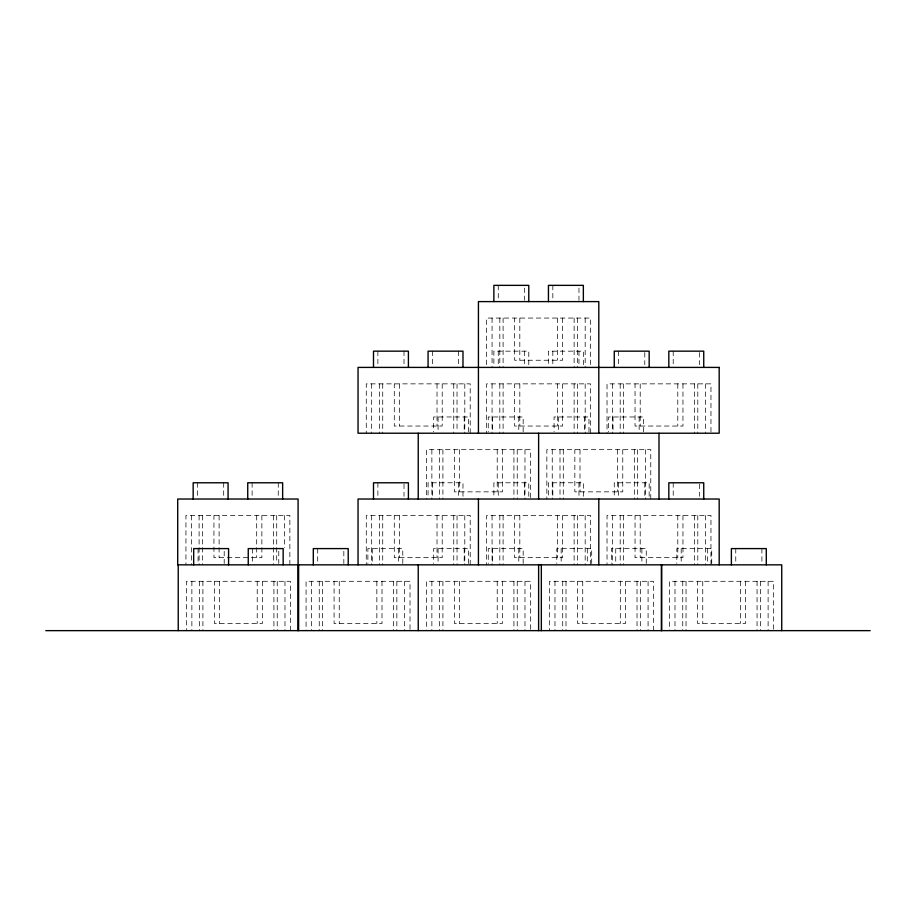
<?xml version="1.0" encoding="UTF-8"?>
<svg xmlns="http://www.w3.org/2000/svg" width="916" height="916" viewBox="0 0 916 916"><rect width="100%" height="100%" fill="white"/><g stroke="black" fill="none" stroke-linecap="round" stroke-linejoin="round"><path stroke-width="0.69" stroke-dasharray="4.58 3.44" d="M773.516 629.235L773.516 581.294L669.585 581.294L669.585 630.643M768.112 581.294L768.112 630.643M761.906 548.592L761.906 563.477M760.349 581.294L760.349 630.643M757.063 581.294L757.063 630.643M745.51 581.294L745.51 623.475L697.591 623.475L697.591 581.294M740.346 581.294L740.346 623.475M735.766 548.592L735.766 563.477M711.721 563.477L711.721 548.592L676.81 548.592L676.81 563.477M710.965 431.814L710.965 383.861L607.033 383.861L607.033 433.222M710.965 564.84L710.965 515.479L607.033 515.479L607.033 564.84M707.335 548.592L707.335 563.477M705.549 383.861L705.549 433.222M705.549 515.479L705.549 564.84M702.755 581.294L702.755 623.475M699.355 352.523L699.355 364.705M699.355 484.14L699.355 496.323M697.797 383.861L697.797 433.222M697.797 515.479L697.797 564.84M694.511 383.861L694.511 433.222M694.511 515.479L694.511 564.84M686.038 581.294L686.038 630.643M682.958 383.861L682.958 426.043L635.04 426.043L635.04 383.861M682.958 515.479L682.958 557.661L635.04 557.661L635.04 515.479M682.752 581.294L682.752 630.643M681.195 548.592L681.195 563.477M677.794 383.861L677.794 426.043M677.794 515.479L677.794 557.661M674.989 581.294L674.989 630.643M673.214 351.16L673.214 364.705M673.214 482.778L673.214 496.323M653.486 630.643L653.486 581.294L549.554 581.294L549.554 630.643M650.772 499.025L650.772 449.676L546.841 449.676L546.841 499.025M649.169 496.323L649.169 482.778L614.258 482.778L614.258 496.323M648.081 581.294L648.081 630.643M646.261 563.477L646.261 548.592L611.35 548.592L611.35 563.477M645.368 449.676L645.368 499.025M644.784 352.523L644.784 364.705M644.784 482.778L644.784 496.323M643.547 431.86L643.547 416.975L608.636 416.975L608.636 431.86M641.876 548.592L641.876 563.477M640.204 383.861L640.204 426.043M640.204 515.479L640.204 557.661M640.33 581.294L640.33 630.643M639.162 416.975L639.162 431.86M637.605 449.676L637.605 499.025M637.032 581.294L637.032 630.643M634.319 449.676L634.319 499.025M625.479 581.294L625.479 623.475L577.561 623.475L577.561 581.294M623.487 383.861L623.487 433.222M623.487 515.479L623.487 564.84M622.765 449.676L622.765 491.858L574.847 491.858L574.847 449.676M620.189 383.861L620.189 433.222M620.189 515.479L620.189 564.84M620.315 581.294L620.315 623.475M618.643 351.16L618.643 364.705M618.643 482.778L618.643 496.323M617.602 449.676L617.602 491.858M615.735 548.592L615.735 563.477M613.022 416.975L613.022 431.86M612.438 383.861L612.438 433.222M612.438 515.479L612.438 564.84M591.69 563.477L591.69 548.592L556.779 548.592L556.779 563.477M590.58 364.591L590.58 318.058L486.648 318.058L486.648 367.408M590.58 433.222L590.58 383.861L486.648 383.861L486.648 433.222M590.58 564.84L590.58 515.479L486.648 515.479L486.648 564.84M588.977 431.86L588.977 416.975L554.065 416.975L554.065 431.86M587.305 548.592L587.305 563.477M585.175 318.058L585.175 367.408M585.175 383.861L585.175 433.222M585.175 515.479L585.175 564.84M584.591 416.975L584.591 431.86M583.355 364.705L583.355 351.16L548.444 351.16L548.444 364.705M583.355 496.323L583.355 482.778L548.444 482.778L548.444 496.323M582.725 581.294L582.725 623.475M580.011 449.676L580.011 491.858M578.969 288.059L578.969 300.253M578.969 351.16L578.969 364.705M578.969 482.778L578.969 496.323M577.423 318.058L577.423 367.408M577.423 383.861L577.423 433.222M577.423 515.479L577.423 564.84M574.126 318.058L574.126 367.408M574.126 383.861L574.126 433.222M574.126 515.479L574.126 564.84M566.008 581.294L566.008 630.643M563.294 449.676L563.294 499.025M562.722 581.294L562.722 630.643M562.573 318.058L562.573 360.24L514.655 360.24L514.655 318.058M562.573 383.861L562.573 426.043L514.655 426.043L514.655 383.861M562.573 515.479L562.573 557.661L514.655 557.661L514.655 515.479M561.165 548.592L561.165 563.477M560.008 449.676L560.008 499.025M558.451 416.975L558.451 431.86M557.409 318.058L557.409 360.24M557.409 383.861L557.409 426.043M557.409 515.479L557.409 557.661M554.97 581.294L554.97 630.643M552.829 285.357L552.829 300.253M552.829 351.16L552.829 364.705M552.829 482.778L552.829 496.323M552.245 449.676L552.245 499.025M530.387 497.617L530.387 449.676L426.467 449.676L426.467 499.025M530.387 629.235L530.387 581.294L426.467 581.294L426.467 630.643M528.784 364.705L528.784 351.16L493.873 351.16L493.873 364.705M528.784 496.323L528.784 482.778L493.873 482.778L493.873 496.323M524.982 449.676L524.982 499.025M524.982 581.294L524.982 630.643M524.399 288.059L524.399 300.253M524.399 351.16L524.399 364.705M524.399 482.778L524.399 496.323M523.162 431.86L523.162 416.975L488.262 416.975L488.262 431.86M523.162 563.477L523.162 548.592L488.262 548.592L488.262 563.477M519.819 318.058L519.819 360.24M519.819 383.861L519.819 426.043M519.819 515.479L519.819 557.661M518.777 416.975L518.777 431.86M518.777 548.592L518.777 563.477M517.231 449.676L517.231 499.025M517.231 581.294L517.231 630.643M513.933 449.676L513.933 499.025M513.933 581.294L513.933 630.643M503.102 318.058L503.102 367.408M503.102 383.861L503.102 433.222M503.102 515.479L503.102 564.84M502.38 449.676L502.38 491.858L454.473 491.858L454.473 449.676M502.38 581.294L502.38 623.475L454.473 623.475L454.473 581.294M499.815 318.058L499.815 367.408M499.815 383.861L499.815 433.222M499.815 515.479L499.815 564.84M498.258 285.357L498.258 300.253M498.258 351.16L498.258 364.705M498.258 482.778L498.258 496.323M497.216 449.676L497.216 491.858M497.216 581.294L497.216 623.475M492.648 416.975L492.648 431.86M492.648 548.592L492.648 563.477M492.064 318.058L492.064 367.408M492.064 383.861L492.064 433.222M492.064 515.479L492.064 564.84M470.206 433.222L470.206 383.861L366.274 383.861L366.274 433.222M470.206 564.84L470.206 515.479L366.274 515.479L366.274 564.84M468.591 431.86L468.591 416.975L433.68 416.975L433.68 431.86M468.591 563.477L468.591 548.592L433.68 548.592L433.68 563.477M464.79 383.861L464.79 433.222M464.79 515.479L464.79 564.84M464.206 416.975L464.206 431.86M464.206 548.592L464.206 563.477M462.981 496.323L462.981 482.778L428.07 482.778L428.07 496.323M459.637 449.676L459.637 491.858M459.637 581.294L459.637 623.475M458.595 351.16L458.595 364.705M458.595 482.778L458.595 496.323M457.038 383.861L457.038 431.814M457.038 515.479L457.038 564.84M453.752 383.861L453.752 433.222M453.752 515.479L453.752 564.84M442.909 449.676L442.909 499.025M442.909 581.294L442.909 630.643M442.199 383.861L442.199 426.043L394.281 426.043L394.281 383.861M442.199 515.479L442.199 557.661L394.281 557.661L394.281 515.479M439.623 449.676L439.623 499.025M439.623 581.294L439.623 630.643M438.077 416.975L438.077 431.86M438.077 548.592L438.077 563.477M437.024 383.861L437.024 426.043M437.024 515.479L437.024 557.661M432.455 351.16L432.455 364.705M432.455 482.778L432.455 496.323M431.871 449.676L431.871 499.025M431.871 581.294L431.871 630.643M410.013 629.235L410.013 581.294L306.081 581.294L306.081 630.643M404.609 581.294L404.609 630.643M404.013 351.16L404.013 364.705M404.013 484.14L404.013 496.323M402.788 563.477L402.788 548.592L367.877 548.592L367.877 563.477M399.445 383.861L399.445 426.043M399.445 515.479L399.445 557.661M398.403 548.592L398.403 563.477M396.846 581.294L396.846 630.643M393.559 581.294L393.559 630.643M382.728 383.861L382.728 433.222M382.728 515.479L382.728 564.84M382.006 581.294L382.006 623.475L334.088 623.475L334.088 581.294M379.43 383.861L379.43 433.222M379.43 515.479L379.43 564.84M377.884 351.16L377.884 364.705M377.884 482.778L377.884 496.323M376.842 581.294L376.842 623.475M372.262 548.592L372.262 563.477M371.678 383.861L371.678 433.222M371.678 515.479L371.678 564.84M343.832 551.295L343.832 563.477M339.252 581.294L339.252 623.475M322.535 581.294L322.535 630.643M319.249 581.294L319.249 630.643M317.692 548.592L317.692 563.477M311.486 581.294L311.486 630.643M290.383 630.643L290.383 581.294L186.463 581.294L186.463 630.643M289.868 564.84L289.868 515.479L185.937 515.479L185.937 564.84M284.979 581.294L284.979 630.643M284.464 515.479L284.464 547.917M278.773 551.295L278.773 563.477M278.258 482.778L278.258 496.323M277.227 581.294L277.227 630.643M276.701 515.479L276.701 563.42M273.93 581.294L273.93 630.643M273.415 515.479L273.415 564.84M262.377 581.294L262.377 623.475L214.47 623.475L214.47 581.294M261.861 515.479L261.861 557.661L213.943 557.661L213.943 515.479M257.213 581.294L257.213 623.475M256.698 515.479L256.698 557.661M252.644 548.592L252.644 563.477M252.118 482.778L252.118 496.323M224.202 551.295L224.202 563.477M223.687 482.778L223.687 496.323M219.634 581.294L219.634 623.475M219.107 515.479L219.107 557.661M202.905 581.294L202.905 630.643M202.39 515.479L202.39 564.84M199.619 581.294L199.619 630.643M199.104 515.479L199.104 564.84M198.074 548.592L198.074 563.477M197.547 482.778L197.547 496.323M191.868 581.294L191.868 630.643M191.341 515.479L191.341 564.84"/><path stroke-width="1.37" d="M45.8 630.643L870.2 630.643M781.737 630.643L781.737 564.84L177.715 564.84L177.715 499.025L298.089 499.025L298.089 564.84M766.291 564.84L766.291 548.592L731.38 548.592L731.38 564.84M719.186 564.84L719.186 499.025L358.041 499.025L358.041 564.84M703.74 367.408L703.74 351.16L668.829 351.16L668.829 367.408M703.74 499.025L703.74 482.778L668.829 482.778L668.829 499.025M661.718 564.84L661.718 630.643M661.363 564.84L661.363 630.643M658.993 433.222L658.993 499.025M649.169 367.408L649.169 351.16L614.258 351.16L614.258 367.408M598.801 433.222L598.801 301.604L478.427 301.604L478.427 433.222M598.801 499.025L598.801 564.84M583.355 301.604L583.355 285.357L548.444 285.357L548.444 301.604M541.333 564.84L541.333 630.643M538.619 433.222L538.619 499.025M538.619 564.84L538.619 630.643M528.784 301.604L528.784 285.357L493.873 285.357L493.873 301.604M478.427 499.025L478.427 564.84M462.981 367.408L462.981 351.16L428.07 351.16L428.07 367.408M418.234 433.222L418.234 499.025M418.234 564.84L418.234 630.643M408.41 367.408L408.41 351.16L373.499 351.16L373.499 367.408M408.41 499.025L408.41 482.778L373.499 482.778L373.499 499.025M348.217 564.84L348.217 548.592L313.306 548.592L313.306 564.84M298.616 564.84L298.616 630.643M297.86 564.84L297.86 630.643M283.159 564.84L283.159 548.592L248.247 548.592L248.247 564.84M282.643 499.025L282.643 482.778L247.732 482.778L247.732 499.025M228.588 564.84L228.588 548.592L193.677 548.592L193.677 564.84M228.073 499.025L228.073 482.778L193.161 482.778L193.161 499.025M178.231 564.84L178.231 630.643M719.186 367.408L358.041 367.408L358.041 433.222L719.186 433.222L719.186 367.408"/></g></svg>
